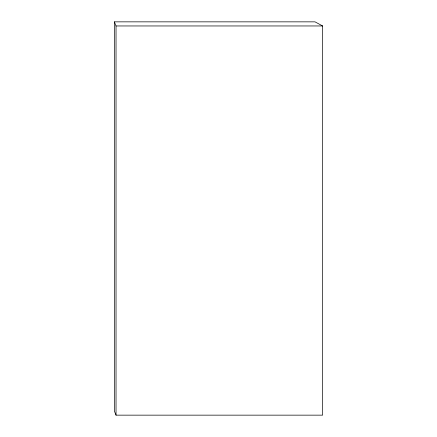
<?xml version="1.0" encoding="UTF-8"?>
<svg xmlns="http://www.w3.org/2000/svg" width="437" height="437" viewBox="0 0 437 437"><rect width="100%" height="100%" fill="white"/><g stroke="black" fill="none" stroke-linecap="round" stroke-linejoin="round"><path stroke-width="0.66" d="M114.374 21.85L315.011 21.85L322.626 25.958L322.626 415.15L116.029 415.15L114.374 411.037L114.374 21.85L116.029 25.958L116.029 415.15M116.029 25.958L322.626 25.958"/></g></svg>
